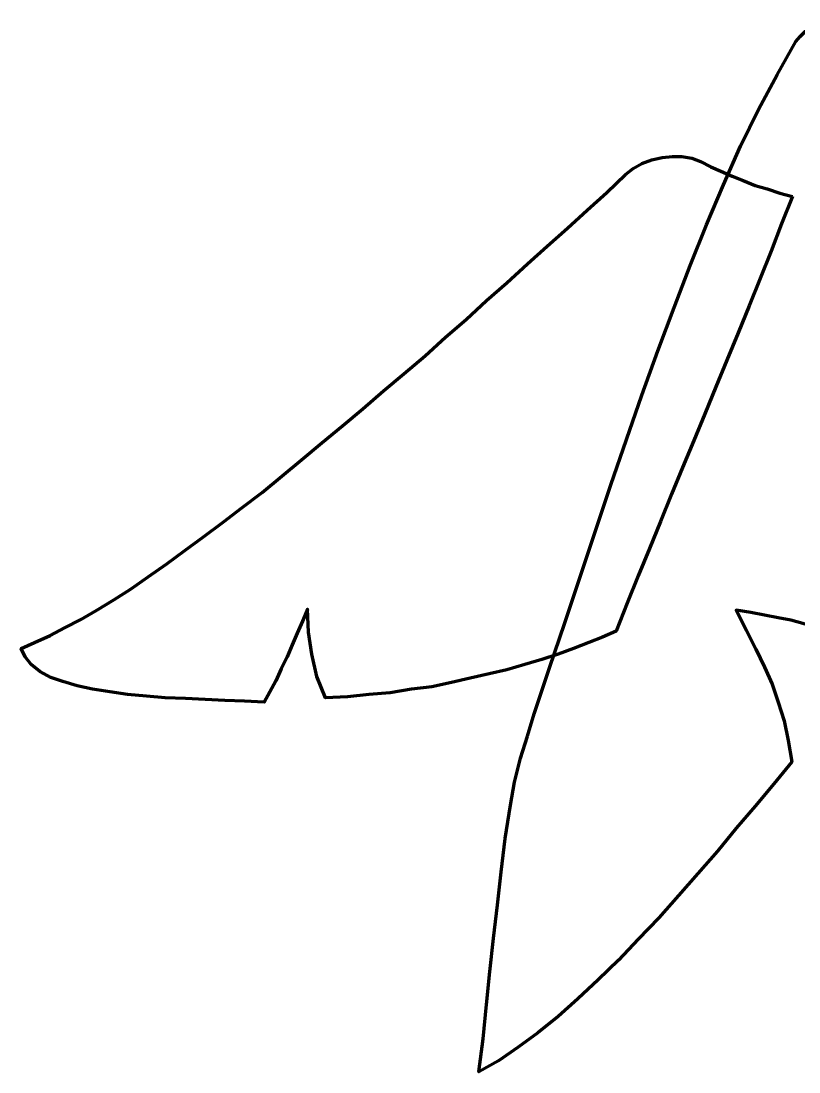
# Model space of a CAD drawing. Header units: centimetres. Extents: x -25.4 to 20.8, y -5.3 to 11.3.
# Drawn here: x 2.47 to 6.3, y 5.71 to 10.89 of the extents above; entities that cross this region are included whole.
import ezdxf

# ---------------------------------------------------------------- set-up
doc = ezdxf.new("R2010")
doc.units = ezdxf.units.CM
doc.header["$MEASUREMENT"] = 0
doc.layers.add('Layer 1', color=7, linetype='Continuous')

msp = doc.modelspace()

# ---------------------------------------------------------------- linework, layer by layer
at = {"layer": 'Layer 1', "color": 93, "lineweight": 106}
for points, knots in [([(7.14652, 10.64678), (7.14652, 10.64678), (7.06675, 10.70136), (7.06675, 10.70136), (7.06675, 10.70136), (7.06675, 10.70136), (6.99118, 10.74754), (6.99118, 10.74754), (6.99118, 10.74754), (6.99118, 10.74754), (6.9156, 10.78113), (6.9156, 10.78113), (6.9156, 10.78113), (6.9156, 10.78113), (6.84423, 10.81052), (6.84423, 10.81052), (6.84423, 10.81052), (6.84423, 10.81052), (6.76866, 10.83571), (6.76866, 10.83571), (6.76866, 10.83571), (6.76866, 10.83571), (6.69309, 10.8525), (6.69309, 10.8525), (6.69309, 10.8525), (6.69309, 10.8525), (6.61751, 10.8693), (6.61751, 10.8693), (6.61751, 10.8693), (6.61751, 10.8693), (6.54194, 10.88189), (6.54194, 10.88189), (6.54194, 10.88189), (6.54194, 10.88189), (6.50835, 10.88609), (6.50835, 10.88609), (6.50835, 10.88609), (6.50835, 10.88609), (6.47057, 10.88189), (6.47057, 10.88189), (6.47057, 10.88189), (6.47057, 10.88189), (6.43698, 10.87769), (6.43698, 10.87769), (6.43698, 10.87769), (6.43698, 10.87769), (6.39919, 10.8651), (6.39919, 10.8651), (6.39919, 10.8651), (6.39919, 10.8651), (6.3656, 10.8525), (6.3656, 10.8525), (6.3656, 10.8525), (6.3656, 10.8525), (6.33622, 10.83571), (6.33622, 10.83571), (6.33622, 10.83571), (6.33622, 10.83571), (6.31102, 10.81052), (6.31102, 10.81052), (6.31102, 10.81052), (6.31102, 10.81052), (6.29003, 10.78533), (6.29003, 10.78533), (6.29003, 10.78533), (6.29003, 10.78533), (6.19767, 10.62159), (6.19767, 10.62159), (6.19767, 10.62159), (6.19767, 10.62159), (6.1053, 10.44945), (6.1053, 10.44945), (6.1053, 10.44945), (6.1053, 10.44945), (6.01713, 10.26891), (6.01713, 10.26891), (6.01713, 10.26891), (6.01713, 10.26891), (5.93316, 10.07998), (5.93316, 10.07998), (5.93316, 10.07998), (5.93316, 10.07998), (5.84919, 9.88266), (5.84919, 9.88266), (5.84919, 9.88266), (5.84919, 9.88266), (5.76942, 9.68113), (5.76942, 9.68113), (5.76942, 9.68113), (5.76942, 9.68113), (5.68965, 9.4754), (5.68965, 9.4754), (5.68965, 9.4754), (5.68965, 9.4754), (5.60988, 9.26128), (5.60988, 9.26128), (5.60988, 9.26128), (5.60988, 9.26128), (5.53011, 9.04296), (5.53011, 9.04296), (5.53011, 9.04296), (5.53011, 9.04296), (5.45454, 8.82464), (5.45454, 8.82464), (5.45454, 8.82464), (5.45454, 8.82464), (5.37896, 8.60212), (5.37896, 8.60212), (5.37896, 8.60212), (5.37896, 8.60212), (5.30339, 8.3754), (5.30339, 8.3754), (5.30339, 8.3754), (5.30339, 8.3754), (5.22782, 8.14869), (5.22782, 8.14869), (5.22782, 8.14869), (5.22782, 8.14869), (5.15225, 7.92197), (5.15225, 7.92197), (5.15225, 7.92197), (5.15225, 7.92197), (5.07667, 7.69945), (5.07667, 7.69945), (5.07667, 7.69945), (5.07667, 7.69945), (5.0011, 7.47273), (5.0011, 7.47273), (5.0011, 7.47273), (5.0011, 7.47273), (4.96751, 7.36357), (4.96751, 7.36357), (4.96751, 7.36357), (4.96751, 7.36357), (4.93393, 7.25441), (4.93393, 7.25441), (4.93393, 7.25441), (4.93393, 7.25441), (4.90454, 7.13686), (4.90454, 7.13686), (4.90454, 7.13686), (4.90454, 7.13686), (4.88354, 7.0235), (4.88354, 7.0235), (4.88354, 7.0235), (4.88354, 7.0235), (4.85835, 6.85976), (4.85835, 6.85976), (4.85835, 6.85976), (4.85835, 6.85976), (4.83736, 6.69602), (4.83736, 6.69602), (4.83736, 6.69602), (4.83736, 6.69602), (4.82057, 6.53228), (4.82057, 6.53228), (4.82057, 6.53228), (4.82057, 6.53228), (4.79958, 6.36854), (4.79958, 6.36854), (4.79958, 6.36854), (4.79958, 6.36854), (4.78278, 6.2048), (4.78278, 6.2048), (4.78278, 6.2048), (4.78278, 6.2048), (4.76599, 6.04106), (4.76599, 6.04106), (4.76599, 6.04106), (4.76599, 6.04106), (4.74919, 5.87312), (4.74919, 5.87312), (4.74919, 5.87312), (4.74919, 5.87312), (4.7282, 5.70938), (4.7282, 5.70938), (4.7282, 5.70938), (4.7282, 5.70938), (4.82477, 5.76396), (4.82477, 5.76396), (4.82477, 5.76396), (4.82477, 5.76396), (4.92133, 5.83113), (4.92133, 5.83113), (4.92133, 5.83113), (4.92133, 5.83113), (5.0179, 5.90251), (5.0179, 5.90251), (5.0179, 5.90251), (5.0179, 5.90251), (5.11866, 5.98228), (5.11866, 5.98228), (5.11866, 5.98228), (5.11866, 5.98228), (5.21522, 6.07044), (5.21522, 6.07044), (5.21522, 6.07044), (5.21522, 6.07044), (5.31599, 6.16281), (5.31599, 6.16281), (5.31599, 6.16281), (5.31599, 6.16281), (5.41675, 6.25938), (5.41675, 6.25938), (5.41675, 6.25938), (5.41675, 6.25938), (5.51332, 6.36434), (5.51332, 6.36434), (5.51332, 6.36434), (5.51332, 6.36434), (5.61408, 6.4693), (5.61408, 6.4693), (5.61408, 6.4693), (5.61408, 6.4693), (5.71064, 6.57846), (5.71064, 6.57846), (5.71064, 6.57846), (5.71064, 6.57846), (5.80721, 6.68762), (5.80721, 6.68762), (5.80721, 6.68762), (5.80721, 6.68762), (5.90377, 6.79678), (5.90377, 6.79678), (5.90377, 6.79678), (5.90377, 6.79678), (5.99614, 6.91014), (5.99614, 6.91014), (5.99614, 6.91014), (5.99614, 6.91014), (6.08851, 7.0193), (6.08851, 7.0193), (6.08851, 7.0193), (6.08851, 7.0193), (6.18087, 7.12846), (6.18087, 7.12846), (6.18087, 7.12846), (6.18087, 7.12846), (6.26904, 7.23762), (6.26904, 7.23762), (6.26904, 7.23762), (6.26904, 7.23762), (6.25225, 7.34258), (6.25225, 7.34258), (6.25225, 7.34258), (6.25225, 7.34258), (6.23125, 7.43915), (6.23125, 7.43915), (6.23125, 7.43915), (6.23125, 7.43915), (6.20186, 7.53151), (6.20186, 7.53151), (6.20186, 7.53151), (6.20186, 7.53151), (6.17248, 7.61968), (6.17248, 7.61968), (6.17248, 7.61968), (6.17248, 7.61968), (6.13469, 7.70365), (6.13469, 7.70365), (6.13469, 7.70365), (6.13469, 7.70365), (6.0927, 7.79182), (6.0927, 7.79182), (6.0927, 7.79182), (6.0927, 7.79182), (6.04652, 7.88418), (6.04652, 7.88418), (6.04652, 7.88418), (6.04652, 7.88418), (5.99614, 7.98495), (5.99614, 7.98495), (5.99614, 7.98495), (5.99614, 7.98495), (6.06751, 7.97235), (6.06751, 7.97235), (6.06751, 7.97235), (6.06751, 7.97235), (6.13469, 7.95976), (6.13469, 7.95976), (6.13469, 7.95976), (6.13469, 7.95976), (6.20186, 7.94716), (6.20186, 7.94716), (6.20186, 7.94716), (6.20186, 7.94716), (6.26484, 7.93457), (6.26484, 7.93457), (6.26484, 7.93457), (6.26484, 7.93457), (6.32362, 7.91777), (6.32362, 7.91777), (6.32362, 7.91777), (6.32362, 7.91777), (6.3866, 7.90098), (6.3866, 7.90098), (6.3866, 7.90098), (6.3866, 7.90098), (6.44538, 7.87999), (6.44538, 7.87999), (6.44538, 7.87999), (6.44538, 7.87999), (6.49996, 7.85899), (6.49996, 7.85899), (6.49996, 7.85899), (6.49996, 7.85899), (6.55873, 7.8338), (6.55873, 7.8338), (6.55873, 7.8338), (6.55873, 7.8338), (6.61751, 7.80861), (6.61751, 7.80861), (6.61751, 7.80861), (6.61751, 7.80861), (6.67629, 7.77502), (6.67629, 7.77502), (6.67629, 7.77502), (6.67629, 7.77502), (6.73507, 7.74144), (6.73507, 7.74144), (6.73507, 7.74144), (6.73507, 7.74144), (6.79385, 7.70365), (6.79385, 7.70365), (6.79385, 7.70365), (6.79385, 7.70365), (6.85683, 7.66586), (6.85683, 7.66586), (6.85683, 7.66586), (6.85683, 7.66586), (6.924, 7.61968), (6.924, 7.61968), (6.924, 7.61968), (6.924, 7.61968), (6.99118, 7.5693), (6.99118, 7.5693), (6.99118, 7.5693), (6.99118, 7.5693), (7.06255, 7.95976), (7.06255, 7.95976), (7.06255, 7.95976), (7.06255, 7.95976), (7.11713, 8.34602), (7.11713, 8.34602), (7.11713, 8.34602), (7.11713, 8.34602), (7.15492, 8.73227), (7.15492, 8.73227), (7.15492, 8.73227), (7.15492, 8.73227), (7.18011, 9.11853), (7.18011, 9.11853), (7.18011, 9.11853), (7.18011, 9.11853), (7.1885, 9.50059), (7.1885, 9.50059), (7.1885, 9.50059), (7.1885, 9.50059), (7.18431, 9.88266), (7.18431, 9.88266), (7.18431, 9.88266), (7.18431, 9.88266), (7.17171, 10.26472), (7.17171, 10.26472), (7.17171, 10.26472), (7.17171, 10.26472), (7.14652, 10.64678), (7.14652, 10.64678)], [0, 0, 0, 0, 0.0108696, 0.0108696, 0.0108696, 0.0108696, 0.0217391, 0.0217391, 0.0217391, 0.0217391, 0.0326087, 0.0326087, 0.0326087, 0.0326087, 0.0434783, 0.0434783, 0.0434783, 0.0434783, 0.0543478, 0.0543478, 0.0543478, 0.0543478, 0.0652174, 0.0652174, 0.0652174, 0.0652174, 0.076087, 0.076087, 0.076087, 0.076087, 0.0869565, 0.0869565, 0.0869565, 0.0869565, 0.0978261, 0.0978261, 0.0978261, 0.0978261, 0.1086957, 0.1086957, 0.1086957, 0.1086957, 0.1195652, 0.1195652, 0.1195652, 0.1195652, 0.1304348, 0.1304348, 0.1304348, 0.1304348, 0.1413043, 0.1413043, 0.1413043, 0.1413043, 0.1521739, 0.1521739, 0.1521739, 0.1521739, 0.1630435, 0.1630435, 0.1630435, 0.1630435, 0.173913, 0.173913, 0.173913, 0.173913, 0.1847826, 0.1847826, 0.1847826, 0.1847826, 0.1956522, 0.1956522, 0.1956522, 0.1956522, 0.2065217, 0.2065217, 0.2065217, 0.2065217, 0.2173913, 0.2173913, 0.2173913, 0.2173913, 0.2282609, 0.2282609, 0.2282609, 0.2282609, 0.2391304, 0.2391304, 0.2391304, 0.2391304, 0.25, 0.25, 0.25, 0.25, 0.2608696, 0.2608696, 0.2608696, 0.2608696, 0.2717391, 0.2717391, 0.2717391, 0.2717391, 0.2826087, 0.2826087, 0.2826087, 0.2826087, 0.2934783, 0.2934783, 0.2934783, 0.2934783, 0.3043478, 0.3043478, 0.3043478, 0.3043478, 0.3152174, 0.3152174, 0.3152174, 0.3152174, 0.326087, 0.326087, 0.326087, 0.326087, 0.3369565, 0.3369565, 0.3369565, 0.3369565, 0.3478261, 0.3478261, 0.3478261, 0.3478261, 0.3586957, 0.3586957, 0.3586957, 0.3586957, 0.3695652, 0.3695652, 0.3695652, 0.3695652, 0.3804348, 0.3804348, 0.3804348, 0.3804348, 0.3913043, 0.3913043, 0.3913043, 0.3913043, 0.4021739, 0.4021739, 0.4021739, 0.4021739, 0.4130435, 0.4130435, 0.4130435, 0.4130435, 0.423913, 0.423913, 0.423913, 0.423913, 0.4347826, 0.4347826, 0.4347826, 0.4347826, 0.4456522, 0.4456522, 0.4456522, 0.4456522, 0.4565217, 0.4565217, 0.4565217, 0.4565217, 0.4673913, 0.4673913, 0.4673913, 0.4673913, 0.4782609, 0.4782609, 0.4782609, 0.4782609, 0.4891304, 0.4891304, 0.4891304, 0.4891304, 0.5, 0.5, 0.5, 0.5, 0.5108696, 0.5108696, 0.5108696, 0.5108696, 0.5217391, 0.5217391, 0.5217391, 0.5217391, 0.5326087, 0.5326087, 0.5326087, 0.5326087, 0.5434783, 0.5434783, 0.5434783, 0.5434783, 0.5543478, 0.5543478, 0.5543478, 0.5543478, 0.5652174, 0.5652174, 0.5652174, 0.5652174, 0.576087, 0.576087, 0.576087, 0.576087, 0.5869565, 0.5869565, 0.5869565, 0.5869565, 0.5978261, 0.5978261, 0.5978261, 0.5978261, 0.6086957, 0.6086957, 0.6086957, 0.6086957, 0.6195652, 0.6195652, 0.6195652, 0.6195652, 0.6304348, 0.6304348, 0.6304348, 0.6304348, 0.6413043, 0.6413043, 0.6413043, 0.6413043, 0.6521739, 0.6521739, 0.6521739, 0.6521739, 0.6630435, 0.6630435, 0.6630435, 0.6630435, 0.673913, 0.673913, 0.673913, 0.673913, 0.6847826, 0.6847826, 0.6847826, 0.6847826, 0.6956522, 0.6956522, 0.6956522, 0.6956522, 0.7065217, 0.7065217, 0.7065217, 0.7065217, 0.7173913, 0.7173913, 0.7173913, 0.7173913, 0.7282609, 0.7282609, 0.7282609, 0.7282609, 0.7391304, 0.7391304, 0.7391304, 0.7391304, 0.75, 0.75, 0.75, 0.75, 0.7608696, 0.7608696, 0.7608696, 0.7608696, 0.7717391, 0.7717391, 0.7717391, 0.7717391, 0.7826087, 0.7826087, 0.7826087, 0.7826087, 0.7934783, 0.7934783, 0.7934783, 0.7934783, 0.8043478, 0.8043478, 0.8043478, 0.8043478, 0.8152174, 0.8152174, 0.8152174, 0.8152174, 0.826087, 0.826087, 0.826087, 0.826087, 0.8369565, 0.8369565, 0.8369565, 0.8369565, 0.8478261, 0.8478261, 0.8478261, 0.8478261, 0.8586957, 0.8586957, 0.8586957, 0.8586957, 0.8695652, 0.8695652, 0.8695652, 0.8695652, 0.8804348, 0.8804348, 0.8804348, 0.8804348, 0.8913043, 0.8913043, 0.8913043, 0.8913043, 0.9021739, 0.9021739, 0.9021739, 0.9021739, 0.9130435, 0.9130435, 0.9130435, 0.9130435, 0.923913, 0.923913, 0.923913, 0.923913, 0.9347826, 0.9347826, 0.9347826, 0.9347826, 0.9456522, 0.9456522, 0.9456522, 0.9456522, 0.9565217, 0.9565217, 0.9565217, 0.9565217, 0.9673913, 0.9673913, 0.9673913, 0.9673913, 0.9782609, 0.9782609, 0.9782609, 0.9782609, 0.9891304, 0.9891304, 0.9891304, 0.9891304, 1, 1, 1, 1]), ([(6.27324, 10.0212), (6.27324, 10.0212), (6.21026, 10.038), (6.21026, 10.038), (6.21026, 10.038), (6.21026, 10.038), (6.14728, 10.05899), (6.14728, 10.05899), (6.14728, 10.05899), (6.14728, 10.05899), (6.08851, 10.07578), (6.08851, 10.07578), (6.08851, 10.07578), (6.08851, 10.07578), (6.02973, 10.10098), (6.02973, 10.10098), (6.02973, 10.10098), (6.02973, 10.10098), (5.97515, 10.12197), (5.97515, 10.12197), (5.97515, 10.12197), (5.97515, 10.12197), (5.92057, 10.14716), (5.92057, 10.14716), (5.92057, 10.14716), (5.92057, 10.14716), (5.87019, 10.16815), (5.87019, 10.16815), (5.87019, 10.16815), (5.87019, 10.16815), (5.8198, 10.19334), (5.8198, 10.19334), (5.8198, 10.19334), (5.8198, 10.19334), (5.77782, 10.21014), (5.77782, 10.21014), (5.77782, 10.21014), (5.77782, 10.21014), (5.72744, 10.21853), (5.72744, 10.21853), (5.72744, 10.21853), (5.72744, 10.21853), (5.68125, 10.21853), (5.68125, 10.21853), (5.68125, 10.21853), (5.68125, 10.21853), (5.63087, 10.21433), (5.63087, 10.21433), (5.63087, 10.21433), (5.63087, 10.21433), (5.58049, 10.20174), (5.58049, 10.20174), (5.58049, 10.20174), (5.58049, 10.20174), (5.53011, 10.18495), (5.53011, 10.18495), (5.53011, 10.18495), (5.53011, 10.18495), (5.48812, 10.15975), (5.48812, 10.15975), (5.48812, 10.15975), (5.48812, 10.15975), (5.45034, 10.13037), (5.45034, 10.13037), (5.45034, 10.13037), (5.45034, 10.13037), (5.35797, 10.0422), (5.35797, 10.0422), (5.35797, 10.0422), (5.35797, 10.0422), (5.26141, 9.95403), (5.26141, 9.95403), (5.26141, 9.95403), (5.26141, 9.95403), (5.16484, 9.86586), (5.16484, 9.86586), (5.16484, 9.86586), (5.16484, 9.86586), (5.06408, 9.77769), (5.06408, 9.77769), (5.06408, 9.77769), (5.06408, 9.77769), (4.96751, 9.68953), (4.96751, 9.68953), (4.96751, 9.68953), (4.96751, 9.68953), (4.86675, 9.59716), (4.86675, 9.59716), (4.86675, 9.59716), (4.86675, 9.59716), (4.76599, 9.50899), (4.76599, 9.50899), (4.76599, 9.50899), (4.76599, 9.50899), (4.66522, 9.41663), (4.66522, 9.41663), (4.66522, 9.41663), (4.66522, 9.41663), (4.56446, 9.32846), (4.56446, 9.32846), (4.56446, 9.32846), (4.56446, 9.32846), (4.4637, 9.23609), (4.4637, 9.23609), (4.4637, 9.23609), (4.4637, 9.23609), (4.35874, 9.14792), (4.35874, 9.14792), (4.35874, 9.14792), (4.35874, 9.14792), (4.25797, 9.06395), (4.25797, 9.06395), (4.25797, 9.06395), (4.25797, 9.06395), (4.15721, 8.97579), (4.15721, 8.97579), (4.15721, 8.97579), (4.15721, 8.97579), (4.05645, 8.89182), (4.05645, 8.89182), (4.05645, 8.89182), (4.05645, 8.89182), (3.95568, 8.80785), (3.95568, 8.80785), (3.95568, 8.80785), (3.95568, 8.80785), (3.85492, 8.72388), (3.85492, 8.72388), (3.85492, 8.72388), (3.85492, 8.72388), (3.75835, 8.64411), (3.75835, 8.64411), (3.75835, 8.64411), (3.75835, 8.64411), (3.66179, 8.56434), (3.66179, 8.56434), (3.66179, 8.56434), (3.66179, 8.56434), (3.56103, 8.48876), (3.56103, 8.48876), (3.56103, 8.48876), (3.56103, 8.48876), (3.46866, 8.41739), (3.46866, 8.41739), (3.46866, 8.41739), (3.46866, 8.41739), (3.3721, 8.34602), (3.3721, 8.34602), (3.3721, 8.34602), (3.3721, 8.34602), (3.27973, 8.27884), (3.27973, 8.27884), (3.27973, 8.27884), (3.27973, 8.27884), (3.19156, 8.21166), (3.19156, 8.21166), (3.19156, 8.21166), (3.19156, 8.21166), (3.09919, 8.14869), (3.09919, 8.14869), (3.09919, 8.14869), (3.09919, 8.14869), (3.01523, 8.08991), (3.01523, 8.08991), (3.01523, 8.08991), (3.01523, 8.08991), (2.93126, 8.03533), (2.93126, 8.03533), (2.93126, 8.03533), (2.93126, 8.03533), (2.84729, 7.98495), (2.84729, 7.98495), (2.84729, 7.98495), (2.84729, 7.98495), (2.76752, 7.93876), (2.76752, 7.93876), (2.76752, 7.93876), (2.76752, 7.93876), (2.68774, 7.89678), (2.68774, 7.89678), (2.68774, 7.89678), (2.68774, 7.89678), (2.61637, 7.85899), (2.61637, 7.85899), (2.61637, 7.85899), (2.61637, 7.85899), (2.5408, 7.8254), (2.5408, 7.8254), (2.5408, 7.8254), (2.5408, 7.8254), (2.47362, 7.79602), (2.47362, 7.79602), (2.47362, 7.79602), (2.47362, 7.79602), (2.49462, 7.75403), (2.49462, 7.75403), (2.49462, 7.75403), (2.49462, 7.75403), (2.524, 7.71624), (2.524, 7.71624), (2.524, 7.71624), (2.524, 7.71624), (2.56599, 7.68266), (2.56599, 7.68266), (2.56599, 7.68266), (2.56599, 7.68266), (2.62057, 7.65327), (2.62057, 7.65327), (2.62057, 7.65327), (2.62057, 7.65327), (2.67935, 7.63228), (2.67935, 7.63228), (2.67935, 7.63228), (2.67935, 7.63228), (2.75072, 7.61128), (2.75072, 7.61128), (2.75072, 7.61128), (2.75072, 7.61128), (2.82629, 7.59449), (2.82629, 7.59449), (2.82629, 7.59449), (2.82629, 7.59449), (2.91026, 7.58189), (2.91026, 7.58189), (2.91026, 7.58189), (2.91026, 7.58189), (2.99843, 7.5693), (2.99843, 7.5693), (2.99843, 7.5693), (2.99843, 7.5693), (3.0908, 7.5609), (3.0908, 7.5609), (3.0908, 7.5609), (3.0908, 7.5609), (3.18316, 7.5525), (3.18316, 7.5525), (3.18316, 7.5525), (3.18316, 7.5525), (3.28393, 7.54831), (3.28393, 7.54831), (3.28393, 7.54831), (3.28393, 7.54831), (3.38049, 7.54411), (3.38049, 7.54411), (3.38049, 7.54411), (3.38049, 7.54411), (3.47706, 7.53991), (3.47706, 7.53991), (3.47706, 7.53991), (3.47706, 7.53991), (3.57362, 7.53571), (3.57362, 7.53571), (3.57362, 7.53571), (3.57362, 7.53571), (3.67019, 7.53151), (3.67019, 7.53151), (3.67019, 7.53151), (3.67019, 7.53151), (3.69958, 7.58189), (3.69958, 7.58189), (3.69958, 7.58189), (3.69958, 7.58189), (3.72897, 7.63647), (3.72897, 7.63647), (3.72897, 7.63647), (3.72897, 7.63647), (3.75416, 7.69525), (3.75416, 7.69525), (3.75416, 7.69525), (3.75416, 7.69525), (3.78355, 7.75403), (3.78355, 7.75403), (3.78355, 7.75403), (3.78355, 7.75403), (3.80874, 7.81281), (3.80874, 7.81281), (3.80874, 7.81281), (3.80874, 7.81281), (3.83393, 7.87159), (3.83393, 7.87159), (3.83393, 7.87159), (3.83393, 7.87159), (3.85912, 7.93037), (3.85912, 7.93037), (3.85912, 7.93037), (3.85912, 7.93037), (3.88431, 7.98915), (3.88431, 7.98915), (3.88431, 7.98915), (3.88431, 7.98915), (3.88851, 7.87579), (3.88851, 7.87579), (3.88851, 7.87579), (3.88851, 7.87579), (3.9053, 7.76663), (3.9053, 7.76663), (3.9053, 7.76663), (3.9053, 7.76663), (3.93049, 7.65747), (3.93049, 7.65747), (3.93049, 7.65747), (3.93049, 7.65747), (3.97248, 7.5525), (3.97248, 7.5525), (3.97248, 7.5525), (3.97248, 7.5525), (4.08164, 7.5567), (4.08164, 7.5567), (4.08164, 7.5567), (4.08164, 7.5567), (4.1866, 7.5693), (4.1866, 7.5693), (4.1866, 7.5693), (4.1866, 7.5693), (4.29156, 7.5777), (4.29156, 7.5777), (4.29156, 7.5777), (4.29156, 7.5777), (4.39652, 7.59449), (4.39652, 7.59449), (4.39652, 7.59449), (4.39652, 7.59449), (4.49729, 7.60708), (4.49729, 7.60708), (4.49729, 7.60708), (4.49729, 7.60708), (4.59385, 7.62808), (4.59385, 7.62808), (4.59385, 7.62808), (4.59385, 7.62808), (4.68622, 7.64907), (4.68622, 7.64907), (4.68622, 7.64907), (4.68622, 7.64907), (4.77858, 7.67006), (4.77858, 7.67006), (4.77858, 7.67006), (4.77858, 7.67006), (4.86675, 7.69105), (4.86675, 7.69105), (4.86675, 7.69105), (4.86675, 7.69105), (4.95492, 7.71624), (4.95492, 7.71624), (4.95492, 7.71624), (4.95492, 7.71624), (5.03889, 7.74144), (5.03889, 7.74144), (5.03889, 7.74144), (5.03889, 7.74144), (5.11866, 7.76663), (5.11866, 7.76663), (5.11866, 7.76663), (5.11866, 7.76663), (5.19423, 7.79602), (5.19423, 7.79602), (5.19423, 7.79602), (5.19423, 7.79602), (5.2698, 7.8254), (5.2698, 7.8254), (5.2698, 7.8254), (5.2698, 7.8254), (5.33698, 7.8506), (5.33698, 7.8506), (5.33698, 7.8506), (5.33698, 7.8506), (5.40416, 7.87999), (5.40416, 7.87999), (5.40416, 7.87999), (5.40416, 7.87999), (5.45874, 8.01853), (5.45874, 8.01853), (5.45874, 8.01853), (5.45874, 8.01853), (5.51332, 8.15289), (5.51332, 8.15289), (5.51332, 8.15289), (5.51332, 8.15289), (5.5679, 8.28724), (5.5679, 8.28724), (5.5679, 8.28724), (5.5679, 8.28724), (5.62248, 8.42159), (5.62248, 8.42159), (5.62248, 8.42159), (5.62248, 8.42159), (5.67706, 8.55594), (5.67706, 8.55594), (5.67706, 8.55594), (5.67706, 8.55594), (5.73164, 8.68609), (5.73164, 8.68609), (5.73164, 8.68609), (5.73164, 8.68609), (5.78622, 8.82044), (5.78622, 8.82044), (5.78622, 8.82044), (5.78622, 8.82044), (5.8408, 8.95059), (5.8408, 8.95059), (5.8408, 8.95059), (5.8408, 8.95059), (5.89538, 9.08495), (5.89538, 9.08495), (5.89538, 9.08495), (5.89538, 9.08495), (5.94996, 9.2151), (5.94996, 9.2151), (5.94996, 9.2151), (5.94996, 9.2151), (6.00454, 9.34945), (6.00454, 9.34945), (6.00454, 9.34945), (6.00454, 9.34945), (6.05912, 9.4838), (6.05912, 9.4838), (6.05912, 9.4838), (6.05912, 9.4838), (6.1137, 9.61815), (6.1137, 9.61815), (6.1137, 9.61815), (6.1137, 9.61815), (6.16828, 9.7525), (6.16828, 9.7525), (6.16828, 9.7525), (6.16828, 9.7525), (6.21866, 9.88685), (6.21866, 9.88685), (6.21866, 9.88685), (6.21866, 9.88685), (6.27324, 10.0212), (6.27324, 10.0212)], [0, 0, 0, 0, 0.0092593, 0.0092593, 0.0092593, 0.0092593, 0.0185185, 0.0185185, 0.0185185, 0.0185185, 0.0277778, 0.0277778, 0.0277778, 0.0277778, 0.037037, 0.037037, 0.037037, 0.037037, 0.0462963, 0.0462963, 0.0462963, 0.0462963, 0.0555556, 0.0555556, 0.0555556, 0.0555556, 0.0648148, 0.0648148, 0.0648148, 0.0648148, 0.0740741, 0.0740741, 0.0740741, 0.0740741, 0.0833333, 0.0833333, 0.0833333, 0.0833333, 0.0925926, 0.0925926, 0.0925926, 0.0925926, 0.1018519, 0.1018519, 0.1018519, 0.1018519, 0.1111111, 0.1111111, 0.1111111, 0.1111111, 0.1203704, 0.1203704, 0.1203704, 0.1203704, 0.1296296, 0.1296296, 0.1296296, 0.1296296, 0.1388889, 0.1388889, 0.1388889, 0.1388889, 0.1481481, 0.1481481, 0.1481481, 0.1481481, 0.1574074, 0.1574074, 0.1574074, 0.1574074, 0.1666667, 0.1666667, 0.1666667, 0.1666667, 0.1759259, 0.1759259, 0.1759259, 0.1759259, 0.1851852, 0.1851852, 0.1851852, 0.1851852, 0.1944444, 0.1944444, 0.1944444, 0.1944444, 0.2037037, 0.2037037, 0.2037037, 0.2037037, 0.212963, 0.212963, 0.212963, 0.212963, 0.2222222, 0.2222222, 0.2222222, 0.2222222, 0.2314815, 0.2314815, 0.2314815, 0.2314815, 0.2407407, 0.2407407, 0.2407407, 0.2407407, 0.25, 0.25, 0.25, 0.25, 0.2592593, 0.2592593, 0.2592593, 0.2592593, 0.2685185, 0.2685185, 0.2685185, 0.2685185, 0.2777778, 0.2777778, 0.2777778, 0.2777778, 0.287037, 0.287037, 0.287037, 0.287037, 0.2962963, 0.2962963, 0.2962963, 0.2962963, 0.3055556, 0.3055556, 0.3055556, 0.3055556, 0.3148148, 0.3148148, 0.3148148, 0.3148148, 0.3240741, 0.3240741, 0.3240741, 0.3240741, 0.3333333, 0.3333333, 0.3333333, 0.3333333, 0.3425926, 0.3425926, 0.3425926, 0.3425926, 0.3518519, 0.3518519, 0.3518519, 0.3518519, 0.3611111, 0.3611111, 0.3611111, 0.3611111, 0.3703704, 0.3703704, 0.3703704, 0.3703704, 0.3796296, 0.3796296, 0.3796296, 0.3796296, 0.3888889, 0.3888889, 0.3888889, 0.3888889, 0.3981481, 0.3981481, 0.3981481, 0.3981481, 0.4074074, 0.4074074, 0.4074074, 0.4074074, 0.4166667, 0.4166667, 0.4166667, 0.4166667, 0.4259259, 0.4259259, 0.4259259, 0.4259259, 0.4351852, 0.4351852, 0.4351852, 0.4351852, 0.4444444, 0.4444444, 0.4444444, 0.4444444, 0.4537037, 0.4537037, 0.4537037, 0.4537037, 0.462963, 0.462963, 0.462963, 0.462963, 0.4722222, 0.4722222, 0.4722222, 0.4722222, 0.4814815, 0.4814815, 0.4814815, 0.4814815, 0.4907407, 0.4907407, 0.4907407, 0.4907407, 0.5, 0.5, 0.5, 0.5, 0.5092593, 0.5092593, 0.5092593, 0.5092593, 0.5185185, 0.5185185, 0.5185185, 0.5185185, 0.5277778, 0.5277778, 0.5277778, 0.5277778, 0.537037, 0.537037, 0.537037, 0.537037, 0.5462963, 0.5462963, 0.5462963, 0.5462963, 0.5555556, 0.5555556, 0.5555556, 0.5555556, 0.5648148, 0.5648148, 0.5648148, 0.5648148, 0.5740741, 0.5740741, 0.5740741, 0.5740741, 0.5833333, 0.5833333, 0.5833333, 0.5833333, 0.5925926, 0.5925926, 0.5925926, 0.5925926, 0.6018519, 0.6018519, 0.6018519, 0.6018519, 0.6111111, 0.6111111, 0.6111111, 0.6111111, 0.6203704, 0.6203704, 0.6203704, 0.6203704, 0.6296296, 0.6296296, 0.6296296, 0.6296296, 0.6388889, 0.6388889, 0.6388889, 0.6388889, 0.6481481, 0.6481481, 0.6481481, 0.6481481, 0.6574074, 0.6574074, 0.6574074, 0.6574074, 0.6666667, 0.6666667, 0.6666667, 0.6666667, 0.6759259, 0.6759259, 0.6759259, 0.6759259, 0.6851852, 0.6851852, 0.6851852, 0.6851852, 0.6944444, 0.6944444, 0.6944444, 0.6944444, 0.7037037, 0.7037037, 0.7037037, 0.7037037, 0.712963, 0.712963, 0.712963, 0.712963, 0.7222222, 0.7222222, 0.7222222, 0.7222222, 0.7314815, 0.7314815, 0.7314815, 0.7314815, 0.7407407, 0.7407407, 0.7407407, 0.7407407, 0.75, 0.75, 0.75, 0.75, 0.7592593, 0.7592593, 0.7592593, 0.7592593, 0.7685185, 0.7685185, 0.7685185, 0.7685185, 0.7777778, 0.7777778, 0.7777778, 0.7777778, 0.787037, 0.787037, 0.787037, 0.787037, 0.7962963, 0.7962963, 0.7962963, 0.7962963, 0.8055556, 0.8055556, 0.8055556, 0.8055556, 0.8148148, 0.8148148, 0.8148148, 0.8148148, 0.8240741, 0.8240741, 0.8240741, 0.8240741, 0.8333333, 0.8333333, 0.8333333, 0.8333333, 0.8425926, 0.8425926, 0.8425926, 0.8425926, 0.8518519, 0.8518519, 0.8518519, 0.8518519, 0.8611111, 0.8611111, 0.8611111, 0.8611111, 0.8703704, 0.8703704, 0.8703704, 0.8703704, 0.8796296, 0.8796296, 0.8796296, 0.8796296, 0.8888889, 0.8888889, 0.8888889, 0.8888889, 0.8981481, 0.8981481, 0.8981481, 0.8981481, 0.9074074, 0.9074074, 0.9074074, 0.9074074, 0.9166667, 0.9166667, 0.9166667, 0.9166667, 0.9259259, 0.9259259, 0.9259259, 0.9259259, 0.9351852, 0.9351852, 0.9351852, 0.9351852, 0.9444444, 0.9444444, 0.9444444, 0.9444444, 0.9537037, 0.9537037, 0.9537037, 0.9537037, 0.962963, 0.962963, 0.962963, 0.962963, 0.9722222, 0.9722222, 0.9722222, 0.9722222, 0.9814815, 0.9814815, 0.9814815, 0.9814815, 0.9907407, 0.9907407, 0.9907407, 0.9907407, 1, 1, 1, 1])]:
    msp.add_open_spline(points, degree=3, knots=knots, dxfattribs=at)

doc.saveas('drawing.dxf')
